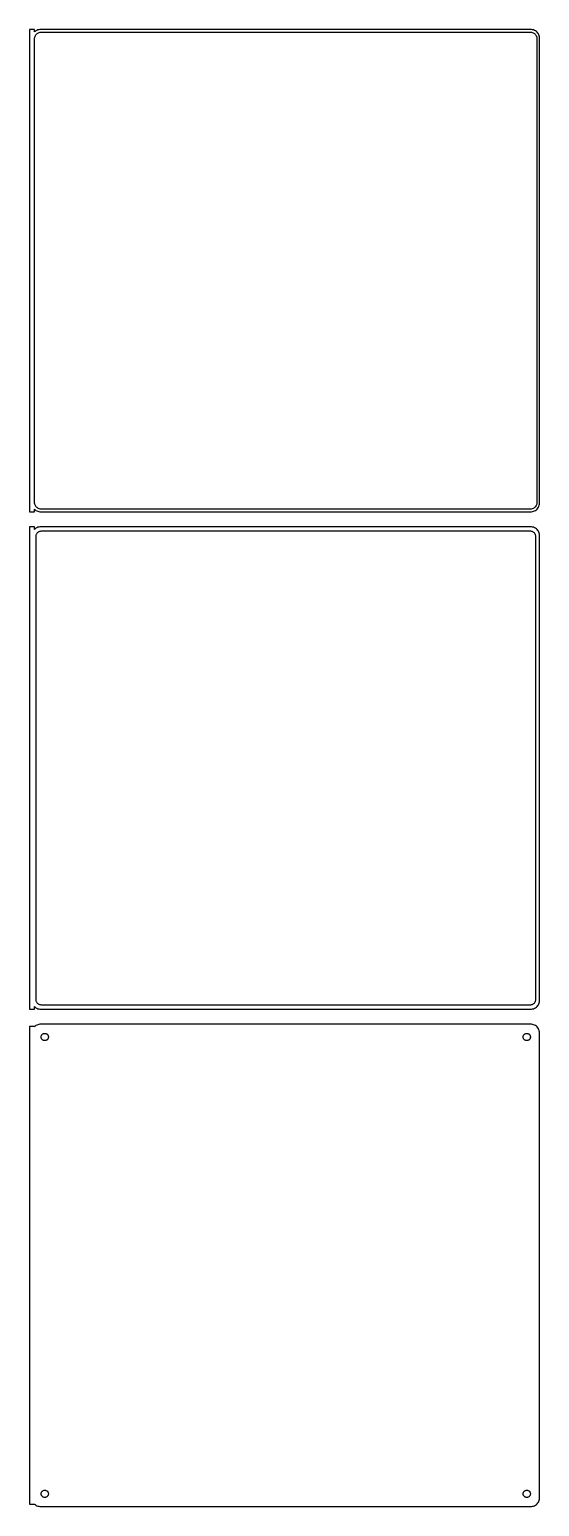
# Model space of a CAD drawing. Header units: metres. Extents: x -152 to 150, y 740 to 1612.
import ezdxf

# ---------------------------------------------------------------- set-up
doc = ezdxf.new("R2010")
doc.units = ezdxf.units.M

msp = doc.modelspace()

# ---------------------------------------------------------------- linework, layer by layer
for p, q in [((-148.5, 1612.49), (-151.5, 1612.49)), ((-151.5, 1612.49), (-151.5, 1327.51)), ((-148.5, 1611.06), (-148.5, 1612.49)), ((-148.187, 1611.35), (-148.5, 1611.06)), ((-148.5, 1607), (-148.468, 1607.5)), ((-148.5, 1333), (-148.5, 1607)), ((-148.468, 1607.5), (-148.374, 1607.99)), ((-148.374, 1607.99), (-148.219, 1608.47)), ((-148.219, 1608.47), (-148.005, 1608.93)), ((-147.679, 1611.72), (-148.187, 1611.35)), ((-148.005, 1608.93), (-147.736, 1609.35)), ((-147.736, 1609.35), (-147.416, 1609.74)), ((-147.129, 1612.02), (-147.679, 1611.72)), ((-147.416, 1609.74), (-147.05, 1610.08)), ((-146.545, 1612.26), (-147.129, 1612.02)), ((-147.05, 1610.08), (-146.643, 1610.38)), ((-146.643, 1610.38), (-146.203, 1610.62)), ((-145.937, 1612.41), (-146.545, 1612.26)), ((-146.203, 1610.62), (-145.736, 1610.8)), ((-145.314, 1612.49), (-145.937, 1612.41)), ((-145.736, 1610.8), (-145.25, 1610.93)), ((145.314, 1612.49), (-145.314, 1612.49)), ((-145.25, 1610.93), (-144.751, 1610.99)), ((-144.751, 1610.99), (144.751, 1610.99)), ((144.751, 1610.99), (145.25, 1610.93)), ((145.25, 1610.93), (145.736, 1610.8)), ((145.937, 1612.41), (145.314, 1612.49)), ((145.736, 1610.8), (146.203, 1610.62)), ((146.545, 1612.26), (145.937, 1612.41)), ((146.203, 1610.62), (146.643, 1610.38)), ((147.129, 1612.02), (146.545, 1612.26)), ((146.643, 1610.38), (147.05, 1610.08)), ((147.05, 1610.08), (147.416, 1609.74)), ((147.679, 1611.72), (147.129, 1612.02)), ((147.416, 1609.74), (147.736, 1609.35)), ((148.187, 1611.35), (147.679, 1611.72)), ((147.736, 1609.35), (148.005, 1608.93)), ((148.005, 1608.93), (148.219, 1608.47)), ((148.645, 1610.92), (148.187, 1611.35)), ((148.219, 1608.47), (148.374, 1607.99)), ((148.374, 1607.99), (148.468, 1607.5)), ((148.468, 1607.5), (148.5, 1607)), ((148.5, 1607), (148.5, 1333)), ((149.045, 1610.44), (148.645, 1610.92)), ((149.382, 1609.91), (149.045, 1610.44)), ((149.649, 1609.34), (149.382, 1609.91)), ((149.843, 1608.74), (149.649, 1609.34)), ((149.961, 1608.13), (149.843, 1608.74)), ((150, 1607.5), (149.961, 1608.13)), ((150, 1332.5), (150, 1607.5)), ((-151.5, 1327.51), (-148.5, 1327.51)), ((-148.468, 1332.5), (-148.5, 1333)), ((-148.5, 1328.94), (-148.187, 1328.65)), ((-148.5, 1327.51), (-148.5, 1328.94)), ((-148.374, 1332.01), (-148.468, 1332.5)), ((-148.219, 1331.53), (-148.374, 1332.01)), ((-148.005, 1331.07), (-148.219, 1331.53)), ((-148.187, 1328.65), (-147.679, 1328.28)), ((-147.736, 1330.65), (-148.005, 1331.07)), ((-147.416, 1330.26), (-147.736, 1330.65)), ((-147.679, 1328.28), (-147.129, 1327.98)), ((-147.05, 1329.92), (-147.416, 1330.26)), ((-147.129, 1327.98), (-146.545, 1327.74)), ((-146.643, 1329.62), (-147.05, 1329.92)), ((-146.203, 1329.38), (-146.643, 1329.62)), ((-146.545, 1327.74), (-145.937, 1327.59)), ((-145.736, 1329.2), (-146.203, 1329.38)), ((-145.937, 1327.59), (-145.314, 1327.51)), ((-145.25, 1329.07), (-145.736, 1329.2)), ((-145.314, 1327.51), (145.314, 1327.51)), ((-144.751, 1329.01), (-145.25, 1329.07)), ((144.751, 1329.01), (-144.751, 1329.01)), ((145.25, 1329.07), (144.751, 1329.01)), ((145.736, 1329.2), (145.25, 1329.07)), ((145.314, 1327.51), (145.937, 1327.59)), ((146.203, 1329.38), (145.736, 1329.2)), ((145.937, 1327.59), (146.545, 1327.74)), ((146.643, 1329.62), (146.203, 1329.38)), ((146.545, 1327.74), (147.129, 1327.98)), ((147.05, 1329.92), (146.643, 1329.62)), ((147.416, 1330.26), (147.05, 1329.92)), ((147.129, 1327.98), (147.679, 1328.28)), ((147.736, 1330.65), (147.416, 1330.26)), ((147.679, 1328.28), (148.187, 1328.65)), ((148.005, 1331.07), (147.736, 1330.65)), ((148.219, 1331.53), (148.005, 1331.07)), ((148.187, 1328.65), (148.645, 1329.08)), ((148.374, 1332.01), (148.219, 1331.53)), ((148.468, 1332.5), (148.374, 1332.01)), ((148.5, 1333), (148.468, 1332.5)), ((148.645, 1329.08), (149.045, 1329.56)), ((149.045, 1329.56), (149.382, 1330.09)), ((149.382, 1330.09), (149.649, 1330.66)), ((149.649, 1330.66), (149.843, 1331.26)), ((149.843, 1331.26), (149.961, 1331.87)), ((149.961, 1331.87), (150, 1332.5)), ((-148.5, 1318.48), (-151.5, 1318.48)), ((-151.5, 1318.48), (-151.5, 1033.52)), ((-148.5, 1317.06), (-148.5, 1318.48)), ((-146.545, 1318.26), (-147.129, 1318.02)), ((-145.937, 1318.41), (-146.545, 1318.26)), ((-145.314, 1318.49), (-145.937, 1318.41)), ((145.314, 1318.49), (-145.314, 1318.49)), ((145.937, 1318.41), (145.314, 1318.49)), ((146.545, 1318.26), (145.937, 1318.41)), ((147.129, 1318.02), (146.545, 1318.26)), ((-148.187, 1317.35), (-148.5, 1317.06)), ((-147.679, 1317.72), (-148.187, 1317.35)), ((-147.129, 1318.02), (-147.679, 1317.72)), ((-147.613, 1313), (-147.588, 1313.39)), ((-147.613, 1039), (-147.613, 1313)), ((-147.588, 1313.39), (-147.515, 1313.77)), ((-147.515, 1313.77), (-147.394, 1314.15)), ((-147.394, 1314.15), (-147.228, 1314.5)), ((-147.228, 1314.5), (-147.018, 1314.83)), ((-147.018, 1314.83), (-146.769, 1315.13)), ((-146.769, 1315.13), (-146.484, 1315.4)), ((-146.484, 1315.4), (-146.168, 1315.63)), ((-146.168, 1315.63), (-145.825, 1315.82)), ((-145.825, 1315.82), (-145.462, 1315.96)), ((-145.462, 1315.96), (-145.083, 1316.06)), ((-145.083, 1316.06), (-144.695, 1316.11)), ((-144.695, 1316.11), (144.695, 1316.11)), ((144.695, 1316.11), (145.083, 1316.06)), ((145.083, 1316.06), (145.462, 1315.96)), ((145.462, 1315.96), (145.825, 1315.82)), ((145.825, 1315.82), (146.168, 1315.63)), ((146.168, 1315.63), (146.484, 1315.4)), ((146.484, 1315.4), (146.769, 1315.13)), ((146.769, 1315.13), (147.018, 1314.83)), ((147.018, 1314.83), (147.228, 1314.5)), ((147.679, 1317.72), (147.129, 1318.02)), ((147.228, 1314.5), (147.394, 1314.15)), ((147.394, 1314.15), (147.515, 1313.77)), ((147.515, 1313.77), (147.588, 1313.39)), ((147.588, 1313.39), (147.613, 1313)), ((147.613, 1313), (147.613, 1039)), ((148.187, 1317.35), (147.679, 1317.72)), ((148.645, 1316.92), (148.187, 1317.35)), ((149.045, 1316.44), (148.645, 1316.92)), ((149.382, 1315.91), (149.045, 1316.44)), ((149.649, 1315.34), (149.382, 1315.91)), ((149.843, 1314.74), (149.649, 1315.34)), ((149.961, 1314.13), (149.843, 1314.74)), ((150, 1313.5), (149.961, 1314.13)), ((150, 1038.5), (150, 1313.5)), ((-147.588, 1038.61), (-147.613, 1039)), ((147.613, 1039), (147.588, 1038.61)), ((-151.5, 1033.52), (-148.5, 1033.52)), ((-148.5, 1033.52), (-148.5, 1034.94)), ((-148.5, 1034.94), (-148.187, 1034.65)), ((-148.187, 1034.65), (-147.679, 1034.28)), ((-147.679, 1034.28), (-147.129, 1033.98)), ((-147.515, 1038.23), (-147.588, 1038.61)), ((-147.394, 1037.85), (-147.515, 1038.23)), ((-147.228, 1037.5), (-147.394, 1037.85)), ((-147.018, 1037.17), (-147.228, 1037.5)), ((-147.129, 1033.98), (-146.545, 1033.74)), ((-146.769, 1036.87), (-147.018, 1037.17)), ((-146.484, 1036.6), (-146.769, 1036.87)), ((-146.545, 1033.74), (-145.937, 1033.59)), ((-146.168, 1036.37), (-146.484, 1036.6)), ((-145.825, 1036.18), (-146.168, 1036.37)), ((-145.937, 1033.59), (-145.314, 1033.51)), ((-145.462, 1036.04), (-145.825, 1036.18)), ((-145.083, 1035.94), (-145.462, 1036.04)), ((-145.314, 1033.51), (145.314, 1033.51)), ((-144.695, 1035.89), (-145.083, 1035.94)), ((144.695, 1035.89), (-144.695, 1035.89)), ((145.083, 1035.94), (144.695, 1035.89)), ((145.462, 1036.04), (145.083, 1035.94)), ((145.314, 1033.51), (145.937, 1033.59)), ((145.825, 1036.18), (145.462, 1036.04)), ((146.168, 1036.37), (145.825, 1036.18)), ((145.937, 1033.59), (146.545, 1033.74)), ((146.484, 1036.6), (146.168, 1036.37)), ((146.769, 1036.87), (146.484, 1036.6)), ((146.545, 1033.74), (147.129, 1033.98)), ((147.018, 1037.17), (146.769, 1036.87)), ((147.228, 1037.5), (147.018, 1037.17)), ((147.129, 1033.98), (147.679, 1034.28)), ((147.394, 1037.85), (147.228, 1037.5)), ((147.515, 1038.23), (147.394, 1037.85)), ((147.588, 1038.61), (147.515, 1038.23)), ((147.679, 1034.28), (148.187, 1034.65)), ((148.187, 1034.65), (148.645, 1035.08)), ((148.645, 1035.08), (149.045, 1035.56)), ((149.045, 1035.56), (149.382, 1036.09)), ((149.382, 1036.09), (149.649, 1036.66)), ((149.649, 1036.66), (149.843, 1037.26)), ((149.843, 1037.26), (149.961, 1037.87)), ((149.961, 1037.87), (150, 1038.5)), ((-148.5, 1023.15), (-151.5, 1023.15)), ((-151.5, 1023.15), (-151.5, 740.847)), ((-148.187, 1023.35), (-148.5, 1023.06)), ((-148.5, 1023.06), (-148.5, 1023.15)), ((-147.679, 1023.72), (-148.187, 1023.35)), ((-147.129, 1024.02), (-147.679, 1023.72)), ((-146.545, 1024.26), (-147.129, 1024.02)), ((-145.937, 1024.41), (-146.545, 1024.26)), ((-145.314, 1024.49), (-145.937, 1024.41)), ((145.314, 1024.49), (-145.314, 1024.49)), ((145.937, 1024.41), (145.314, 1024.49)), ((146.545, 1024.26), (145.937, 1024.41)), ((147.129, 1024.02), (146.545, 1024.26)), ((147.679, 1023.72), (147.129, 1024.02)), ((148.187, 1023.35), (147.679, 1023.72)), ((148.645, 1022.92), (148.187, 1023.35)), ((149.045, 1022.44), (148.645, 1022.92)), ((149.382, 1021.91), (149.045, 1022.44)), ((149.649, 1021.34), (149.382, 1021.91)), ((-144.635, 1017), (-144.618, 1017.27)), ((-144.618, 1016.73), (-144.635, 1017)), ((-144.618, 1017.27), (-144.568, 1017.53)), ((-144.568, 1016.47), (-144.618, 1016.73)), ((-144.568, 1017.53), (-144.485, 1017.79)), ((-144.485, 1016.21), (-144.568, 1016.47)), ((-144.485, 1017.79), (-144.371, 1018.03)), ((-144.371, 1015.97), (-144.485, 1016.21)), ((-144.371, 1018.03), (-144.227, 1018.26)), ((-144.227, 1015.74), (-144.371, 1015.97)), ((-144.227, 1018.26), (-144.057, 1018.46)), ((-144.057, 1015.54), (-144.227, 1015.74)), ((-144.057, 1018.46), (-143.861, 1018.65)), ((-143.861, 1015.35), (-144.057, 1015.54)), ((-143.861, 1018.65), (-143.644, 1018.8)), ((-143.644, 1015.2), (-143.861, 1015.35)), ((-143.644, 1018.8), (-143.409, 1018.93)), ((-143.409, 1015.07), (-143.644, 1015.2)), ((-143.409, 1018.93), (-143.16, 1019.03)), ((-143.16, 1014.97), (-143.409, 1015.07)), ((-143.16, 1019.03), (-142.9, 1019.1)), ((-142.9, 1014.9), (-143.16, 1014.97)), ((-142.9, 1019.1), (-142.634, 1019.13)), ((-142.634, 1014.87), (-142.9, 1014.9)), ((-142.634, 1019.13), (-142.366, 1019.13)), ((-142.366, 1014.87), (-142.634, 1014.87)), ((-142.366, 1019.13), (-142.1, 1019.1)), ((-142.1, 1014.9), (-142.366, 1014.87)), ((-142.1, 1019.1), (-141.84, 1019.03)), ((-141.84, 1014.97), (-142.1, 1014.9)), ((-141.84, 1019.03), (-141.591, 1018.93)), ((-141.591, 1015.07), (-141.84, 1014.97)), ((-141.591, 1018.93), (-141.356, 1018.8)), ((-141.356, 1015.2), (-141.591, 1015.07)), ((-141.356, 1018.8), (-141.139, 1018.65)), ((-141.139, 1015.35), (-141.356, 1015.2)), ((-141.139, 1018.65), (-140.943, 1018.46)), ((-140.943, 1015.54), (-141.139, 1015.35)), ((-140.943, 1018.46), (-140.773, 1018.26)), ((-140.773, 1015.74), (-140.943, 1015.54)), ((-140.773, 1018.26), (-140.629, 1018.03)), ((-140.629, 1015.97), (-140.773, 1015.74)), ((-140.629, 1018.03), (-140.515, 1017.79)), ((-140.515, 1016.21), (-140.629, 1015.97)), ((-140.515, 1017.79), (-140.432, 1017.53)), ((-140.432, 1016.47), (-140.515, 1016.21)), ((-140.432, 1017.53), (-140.382, 1017.27)), ((-140.382, 1016.73), (-140.432, 1016.47)), ((-140.382, 1017.27), (-140.365, 1017)), ((-140.365, 1017), (-140.382, 1016.73)), ((140.365, 1017), (140.382, 1017.27)), ((140.382, 1016.73), (140.365, 1017)), ((140.382, 1017.27), (140.432, 1017.53)), ((140.432, 1016.47), (140.382, 1016.73)), ((140.432, 1017.53), (140.515, 1017.79)), ((140.515, 1016.21), (140.432, 1016.47)), ((140.515, 1017.79), (140.629, 1018.03)), ((140.629, 1015.97), (140.515, 1016.21)), ((140.629, 1018.03), (140.773, 1018.26)), ((140.773, 1015.74), (140.629, 1015.97)), ((140.773, 1018.26), (140.943, 1018.46)), ((140.943, 1015.54), (140.773, 1015.74)), ((140.943, 1018.46), (141.139, 1018.65)), ((141.139, 1015.35), (140.943, 1015.54)), ((141.139, 1018.65), (141.356, 1018.8)), ((141.356, 1015.2), (141.139, 1015.35)), ((141.356, 1018.8), (141.591, 1018.93)), ((141.591, 1015.07), (141.356, 1015.2)), ((141.591, 1018.93), (141.84, 1019.03)), ((141.84, 1014.97), (141.591, 1015.07)), ((141.84, 1019.03), (142.1, 1019.1)), ((142.1, 1014.9), (141.84, 1014.97)), ((142.1, 1019.1), (142.366, 1019.13)), ((142.366, 1014.87), (142.1, 1014.9)), ((142.366, 1019.13), (142.634, 1019.13)), ((142.634, 1014.87), (142.366, 1014.87)), ((142.634, 1019.13), (142.9, 1019.1)), ((142.9, 1014.9), (142.634, 1014.87)), ((142.9, 1019.1), (143.16, 1019.03)), ((143.16, 1014.97), (142.9, 1014.9)), ((143.16, 1019.03), (143.409, 1018.93)), ((143.409, 1015.07), (143.16, 1014.97)), ((143.409, 1018.93), (143.644, 1018.8)), ((143.644, 1015.2), (143.409, 1015.07)), ((143.644, 1018.8), (143.861, 1018.65)), ((143.861, 1015.35), (143.644, 1015.2)), ((143.861, 1018.65), (144.057, 1018.46)), ((144.057, 1015.54), (143.861, 1015.35)), ((144.057, 1018.46), (144.227, 1018.26)), ((144.227, 1015.74), (144.057, 1015.54)), ((144.227, 1018.26), (144.371, 1018.03)), ((144.371, 1015.97), (144.227, 1015.74)), ((144.371, 1018.03), (144.485, 1017.79)), ((144.485, 1016.21), (144.371, 1015.97)), ((144.485, 1017.79), (144.568, 1017.53)), ((144.568, 1016.47), (144.485, 1016.21)), ((144.568, 1017.53), (144.618, 1017.27)), ((144.618, 1016.73), (144.568, 1016.47)), ((144.618, 1017.27), (144.635, 1017)), ((144.635, 1017), (144.618, 1016.73)), ((149.843, 1020.74), (149.649, 1021.34)), ((149.961, 1020.13), (149.843, 1020.74)), ((150, 1019.5), (149.961, 1020.13)), ((150, 744.5), (150, 1019.5)), ((-144.635, 747), (-144.618, 747.268)), ((-144.618, 746.732), (-144.635, 747)), ((-144.618, 747.268), (-144.568, 747.531)), ((-144.568, 746.469), (-144.618, 746.732)), ((-144.568, 747.531), (-144.485, 747.786)), ((-144.485, 746.214), (-144.568, 746.469)), ((-144.485, 747.786), (-144.371, 748.029)), ((-144.371, 745.971), (-144.485, 746.214)), ((-144.371, 748.029), (-144.227, 748.255)), ((-144.227, 745.745), (-144.371, 745.971)), ((-144.227, 748.255), (-144.057, 748.462)), ((-144.057, 745.538), (-144.227, 745.745)), ((-144.057, 748.462), (-143.861, 748.645)), ((-143.861, 745.355), (-144.057, 745.538)), ((-143.861, 748.645), (-143.644, 748.803)), ((-143.644, 745.197), (-143.861, 745.355)), ((-143.644, 748.803), (-143.409, 748.932)), ((-143.409, 745.068), (-143.644, 745.197)), ((-143.409, 748.932), (-143.16, 749.031)), ((-143.16, 744.969), (-143.409, 745.068)), ((-143.16, 749.031), (-142.9, 749.097)), ((-142.9, 744.903), (-143.16, 744.969)), ((-142.9, 749.097), (-142.634, 749.131)), ((-142.634, 744.869), (-142.9, 744.903)), ((-142.634, 749.131), (-142.366, 749.131)), ((-142.366, 744.869), (-142.634, 744.869)), ((-142.366, 749.131), (-142.1, 749.097)), ((-142.1, 744.903), (-142.366, 744.869)), ((-142.1, 749.097), (-141.84, 749.031)), ((-141.84, 744.969), (-142.1, 744.903)), ((-141.84, 749.031), (-141.591, 748.932)), ((-141.591, 745.068), (-141.84, 744.969)), ((-141.591, 748.932), (-141.356, 748.803)), ((-141.356, 745.197), (-141.591, 745.068)), ((-141.356, 748.803), (-141.139, 748.645)), ((-141.139, 745.355), (-141.356, 745.197)), ((-141.139, 748.645), (-140.943, 748.462)), ((-140.943, 745.538), (-141.139, 745.355)), ((-140.943, 748.462), (-140.773, 748.255)), ((-140.773, 745.745), (-140.943, 745.538)), ((-140.773, 748.255), (-140.629, 748.029)), ((-140.629, 745.971), (-140.773, 745.745)), ((-140.629, 748.029), (-140.515, 747.786)), ((-140.515, 746.214), (-140.629, 745.971)), ((-140.515, 747.786), (-140.432, 747.531)), ((-140.432, 746.469), (-140.515, 746.214)), ((-140.432, 747.531), (-140.382, 747.268)), ((-140.382, 746.732), (-140.432, 746.469)), ((-140.382, 747.268), (-140.365, 747)), ((-140.365, 747), (-140.382, 746.732)), ((140.365, 747), (140.382, 747.268)), ((140.382, 746.732), (140.365, 747)), ((140.382, 747.268), (140.432, 747.531)), ((140.432, 746.469), (140.382, 746.732)), ((140.432, 747.531), (140.515, 747.786)), ((140.515, 746.214), (140.432, 746.469)), ((140.515, 747.786), (140.629, 748.029)), ((140.629, 745.971), (140.515, 746.214)), ((140.629, 748.029), (140.773, 748.255)), ((140.773, 745.745), (140.629, 745.971)), ((140.773, 748.255), (140.943, 748.462)), ((140.943, 745.538), (140.773, 745.745)), ((140.943, 748.462), (141.139, 748.645)), ((141.139, 745.355), (140.943, 745.538)), ((141.139, 748.645), (141.356, 748.803)), ((141.356, 745.197), (141.139, 745.355)), ((141.356, 748.803), (141.591, 748.932)), ((141.591, 745.068), (141.356, 745.197)), ((141.591, 748.932), (141.84, 749.031)), ((141.84, 744.969), (141.591, 745.068)), ((141.84, 749.031), (142.1, 749.097)), ((142.1, 744.903), (141.84, 744.969)), ((142.1, 749.097), (142.366, 749.131)), ((142.366, 744.869), (142.1, 744.903)), ((142.366, 749.131), (142.634, 749.131)), ((142.634, 744.869), (142.366, 744.869)), ((142.634, 749.131), (142.9, 749.097)), ((142.9, 744.903), (142.634, 744.869)), ((142.9, 749.097), (143.16, 749.031)), ((143.16, 744.969), (142.9, 744.903)), ((143.16, 749.031), (143.409, 748.932)), ((143.409, 745.068), (143.16, 744.969)), ((143.409, 748.932), (143.644, 748.803)), ((143.644, 745.197), (143.409, 745.068)), ((143.644, 748.803), (143.861, 748.645)), ((143.861, 745.355), (143.644, 745.197)), ((143.861, 748.645), (144.057, 748.462)), ((144.057, 745.538), (143.861, 745.355)), ((144.057, 748.462), (144.227, 748.255)), ((144.227, 745.745), (144.057, 745.538)), ((144.227, 748.255), (144.371, 748.029)), ((144.371, 745.971), (144.227, 745.745)), ((144.371, 748.029), (144.485, 747.786)), ((144.485, 746.214), (144.371, 745.971)), ((144.485, 747.786), (144.568, 747.531)), ((144.568, 746.469), (144.485, 746.214)), ((144.568, 747.531), (144.618, 747.268)), ((144.618, 746.732), (144.568, 746.469)), ((144.618, 747.268), (144.635, 747)), ((144.635, 747), (144.618, 746.732)), ((149.045, 741.561), (149.382, 742.091)), ((149.382, 742.091), (149.649, 742.659)), ((149.649, 742.659), (149.843, 743.257)), ((149.843, 743.257), (149.961, 743.873)), ((149.961, 743.873), (150, 744.5)), ((-151.5, 740.847), (-148.5, 740.847)), ((-148.5, 740.847), (-148.5, 740.941)), ((-148.5, 740.941), (-148.187, 740.647)), ((-148.187, 740.647), (-147.679, 740.278)), ((-147.679, 740.278), (-147.129, 739.976)), ((-147.129, 739.976), (-146.545, 739.745)), ((-146.545, 739.745), (-145.937, 739.589)), ((-145.937, 739.589), (-145.314, 739.51)), ((-145.314, 739.51), (145.314, 739.51)), ((145.314, 739.51), (145.937, 739.589)), ((145.937, 739.589), (146.545, 739.745)), ((146.545, 739.745), (147.129, 739.976)), ((147.129, 739.976), (147.679, 740.278)), ((147.679, 740.278), (148.187, 740.647)), ((148.187, 740.647), (148.645, 741.077)), ((148.645, 741.077), (149.045, 741.561))]:
    msp.add_line(p, q)

doc.saveas('drawing.dxf')
